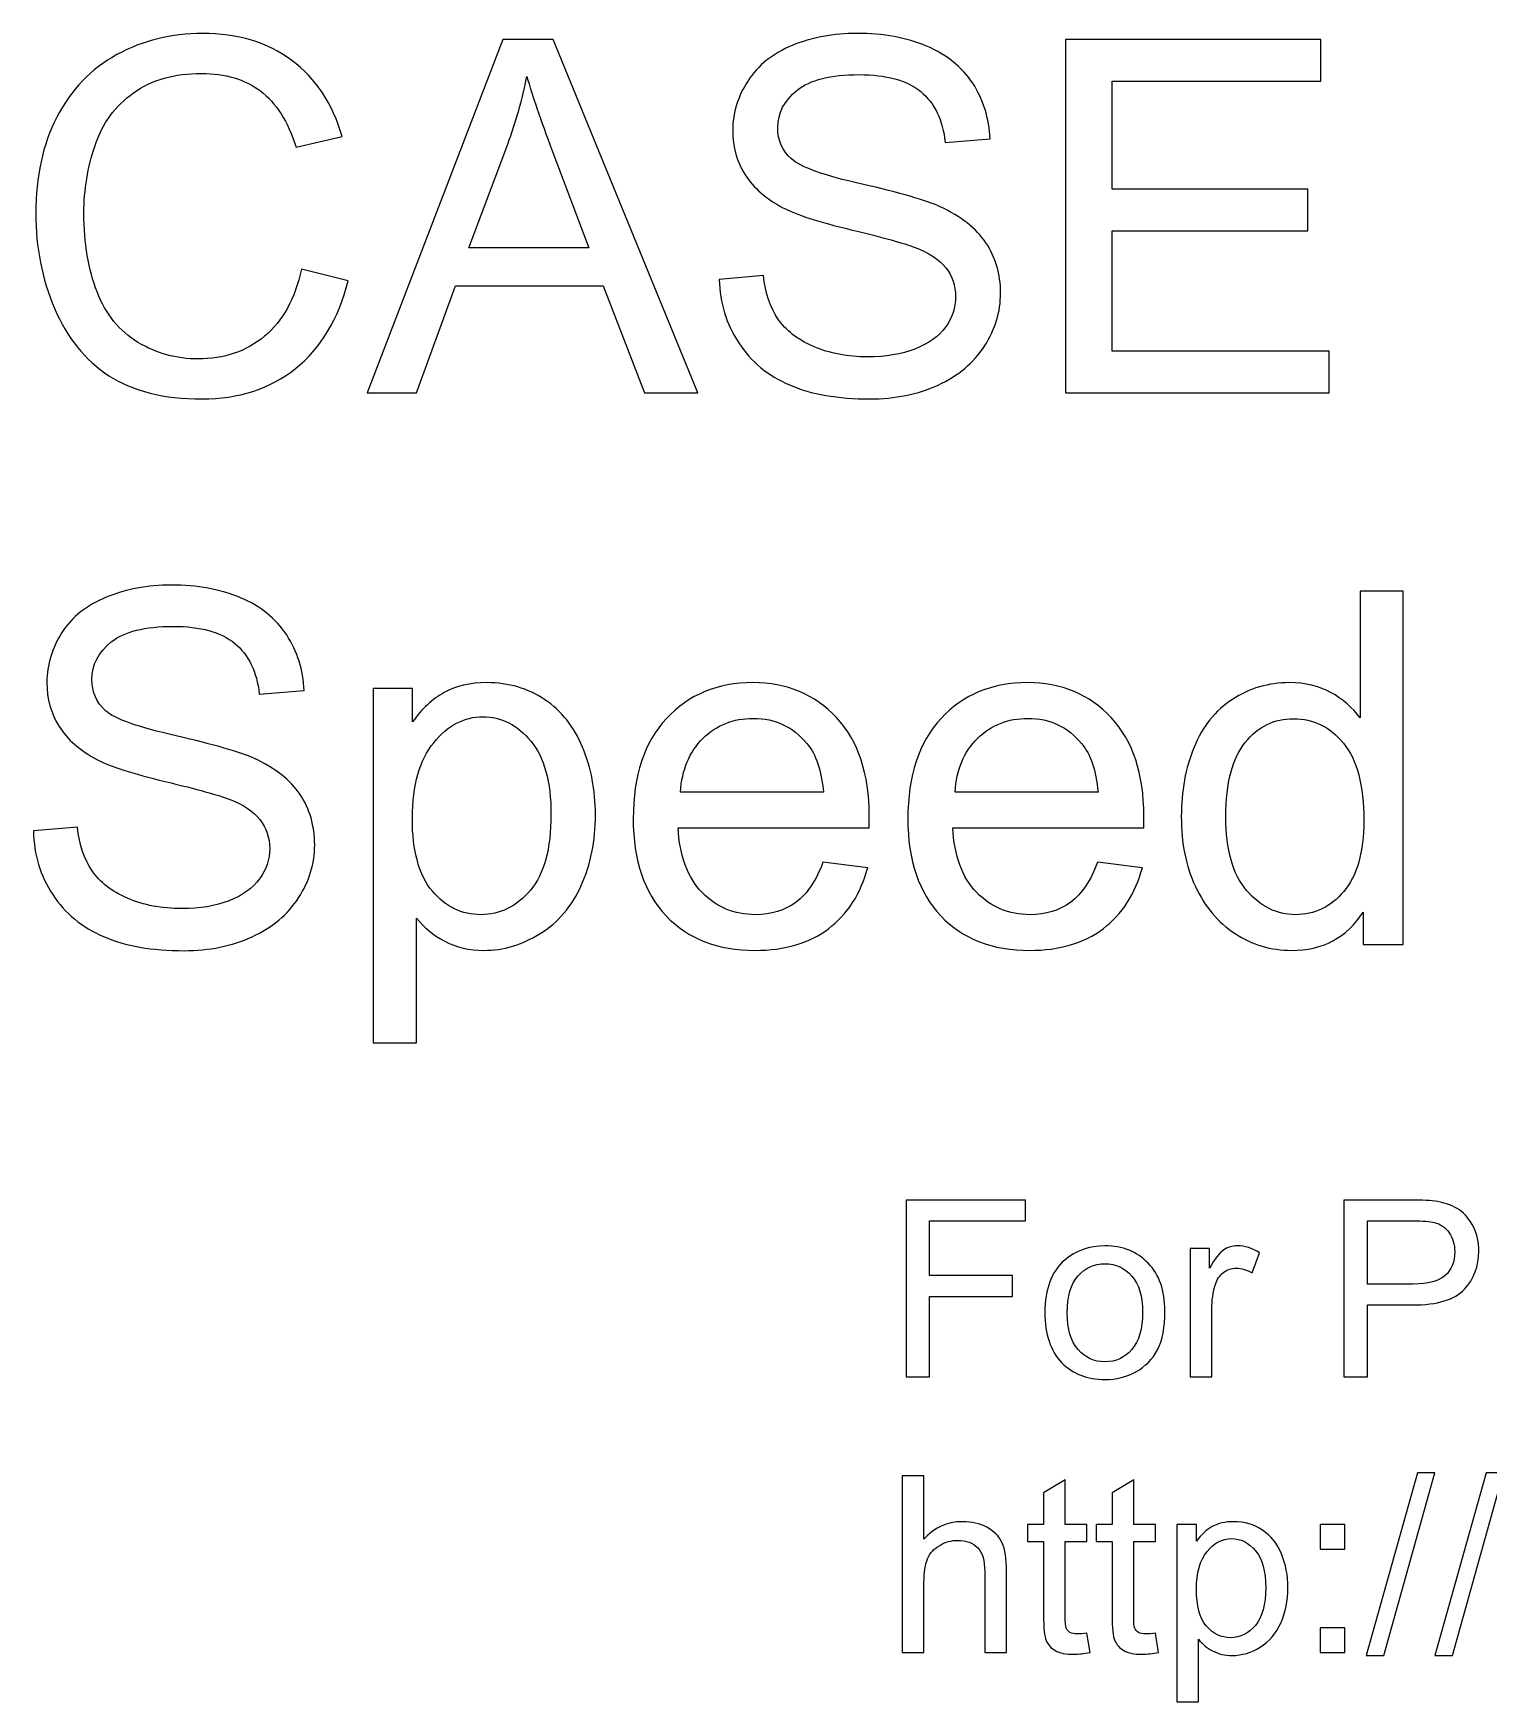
# Model space of a CAD drawing. Header units: inches. Extents: x -3.1 to 14.9, y -9.8 to 5.5.
# Drawn here: x 7.445 to 8.427, y 4.403 to 5.529 of the extents above; entities that cross this region are included whole.
import ezdxf

# ---------------------------------------------------------------- set-up
doc = ezdxf.new("R2010")
doc.units = ezdxf.units.IN
doc.header["$MEASUREMENT"] = 0
doc.layers.add('Layer 1', color=7, linetype='Continuous')

msp = doc.modelspace()

# ---------------------------------------------------------------- linework, layer by layer
at = {"layer": 'Layer 1', "color": 250}
for points, knots in [([(7.6258, 5.3699), (7.6258, 5.3699), (7.6574, 5.3619), (7.6574, 5.3619), (7.6574, 5.3619), (7.6508, 5.3361), (7.6389, 5.3163), (7.6217, 5.3026), (7.6217, 5.3026), (7.6045, 5.289), (7.5835, 5.2822), (7.5586, 5.2822), (7.5586, 5.2822), (7.5329, 5.2822), (7.512, 5.2874), (7.4959, 5.2979), (7.4959, 5.2979), (7.4798, 5.3084), (7.4675, 5.3236), (7.4591, 5.3434), (7.4591, 5.3434), (7.4507, 5.3633), (7.4465, 5.3846), (7.4465, 5.4074), (7.4465, 5.4074), (7.4465, 5.4322), (7.4512, 5.4539), (7.4607, 5.4724), (7.4607, 5.4724), (7.4702, 5.4909), (7.4837, 5.5049), (7.5013, 5.5146), (7.5013, 5.5146), (7.5188, 5.5242), (7.538, 5.5289), (7.5591, 5.5289), (7.5591, 5.5289), (7.583, 5.5289), (7.603, 5.5229), (7.6193, 5.5107), (7.6193, 5.5107), (7.6356, 5.4986), (7.6469, 5.4815), (7.6533, 5.4594), (7.6533, 5.4594), (7.6533, 5.4594), (7.6223, 5.4521), (7.6223, 5.4521), (7.6223, 5.4521), (7.6167, 5.4695), (7.6087, 5.4821), (7.5981, 5.4901), (7.5981, 5.4901), (7.5876, 5.498), (7.5744, 5.5019), (7.5584, 5.5019), (7.5584, 5.5019), (7.5401, 5.5019), (7.5248, 5.4976), (7.5125, 5.4888), (7.5125, 5.4888), (7.5001, 5.4799), (7.4915, 5.4682), (7.4865, 5.4533), (7.4865, 5.4533), (7.4815, 5.4386), (7.479, 5.4233), (7.479, 5.4076), (7.479, 5.4076), (7.479, 5.3872), (7.482, 5.3696), (7.4879, 5.3544), (7.4879, 5.3544), (7.4938, 5.3393), (7.503, 5.3279), (7.5155, 5.3204), (7.5155, 5.3204), (7.528, 5.3129), (7.5415, 5.3092), (7.556, 5.3092), (7.556, 5.3092), (7.5737, 5.3092), (7.5886, 5.3143), (7.6009, 5.3245), (7.6009, 5.3245), (7.6132, 5.3347), (7.6215, 5.3499), (7.6258, 5.3699)], [0, 0, 0, 0, 0.043478, 0.043478, 0.043478, 0.043478, 0.086957, 0.086957, 0.086957, 0.086957, 0.130435, 0.130435, 0.130435, 0.130435, 0.173913, 0.173913, 0.173913, 0.173913, 0.217391, 0.217391, 0.217391, 0.217391, 0.26087, 0.26087, 0.26087, 0.26087, 0.304348, 0.304348, 0.304348, 0.304348, 0.347826, 0.347826, 0.347826, 0.347826, 0.391304, 0.391304, 0.391304, 0.391304, 0.434783, 0.434783, 0.434783, 0.434783, 0.478261, 0.478261, 0.478261, 0.478261, 0.521739, 0.521739, 0.521739, 0.521739, 0.565217, 0.565217, 0.565217, 0.565217, 0.608696, 0.608696, 0.608696, 0.608696, 0.652174, 0.652174, 0.652174, 0.652174, 0.695652, 0.695652, 0.695652, 0.695652, 0.73913, 0.73913, 0.73913, 0.73913, 0.782609, 0.782609, 0.782609, 0.782609, 0.826087, 0.826087, 0.826087, 0.826087, 0.869565, 0.869565, 0.869565, 0.869565, 0.913043, 0.913043, 0.913043, 0.913043, 1, 1, 1, 1]), ([(7.9079, 5.3629), (7.9079, 5.3629), (7.9377, 5.3656), (7.9377, 5.3656), (7.9377, 5.3656), (7.9391, 5.3536), (7.9424, 5.3438), (7.9475, 5.3362), (7.9475, 5.3362), (7.9527, 5.3285), (7.9607, 5.3223), (7.9715, 5.3176), (7.9715, 5.3176), (7.9824, 5.3129), (7.9946, 5.3106), (8.0081, 5.3106), (8.0081, 5.3106), (8.0202, 5.3106), (8.0308, 5.3123), (8.04, 5.3159), (8.04, 5.3159), (8.0493, 5.3195), (8.0561, 5.3244), (8.0606, 5.3306), (8.0606, 5.3306), (8.0651, 5.3369), (8.0674, 5.3437), (8.0674, 5.3511), (8.0674, 5.3511), (8.0674, 5.3586), (8.0653, 5.3651), (8.0609, 5.3707), (8.0609, 5.3707), (8.0565, 5.3763), (8.0494, 5.3809), (8.0394, 5.3847), (8.0394, 5.3847), (8.033, 5.3872), (8.0189, 5.3911), (7.9969, 5.3964), (7.9969, 5.3964), (7.975, 5.4017), (7.9596, 5.4066), (7.9509, 5.4113), (7.9509, 5.4113), (7.9395, 5.4172), (7.931, 5.4247), (7.9254, 5.4335), (7.9254, 5.4335), (7.9198, 5.4423), (7.917, 5.4522), (7.917, 5.4632), (7.917, 5.4632), (7.917, 5.4752), (7.9204, 5.4865), (7.9273, 5.4969), (7.9273, 5.4969), (7.9341, 5.5074), (7.9441, 5.5154), (7.9572, 5.5208), (7.9572, 5.5208), (7.9704, 5.5262), (7.9849, 5.5289), (8.001, 5.5289), (8.001, 5.5289), (8.0187, 5.5289), (8.0343, 5.5261), (8.0478, 5.5204), (8.0478, 5.5204), (8.0613, 5.5147), (8.0717, 5.5063), (8.079, 5.4953), (8.079, 5.4953), (8.0862, 5.4842), (8.0901, 5.4717), (8.0907, 5.4577), (8.0907, 5.4577), (8.0907, 5.4577), (8.0604, 5.4554), (8.0604, 5.4554), (8.0604, 5.4554), (8.0588, 5.4704), (8.0533, 5.4819), (8.0439, 5.4896), (8.0439, 5.4896), (8.0345, 5.4973), (8.0206, 5.5011), (8.0023, 5.5011), (8.0023, 5.5011), (7.9832, 5.5011), (7.9693, 5.4976), (7.9605, 5.4906), (7.9605, 5.4906), (7.9518, 5.4836), (7.9474, 5.4752), (7.9474, 5.4653), (7.9474, 5.4653), (7.9474, 5.4567), (7.9505, 5.4497), (7.9567, 5.4442), (7.9567, 5.4442), (7.9628, 5.4386), (7.9786, 5.4329), (8.0043, 5.4272), (8.0043, 5.4272), (8.03, 5.4213), (8.0476, 5.4163), (8.0571, 5.4119), (8.0571, 5.4119), (8.071, 5.4055), (8.0813, 5.3974), (8.0879, 5.3876), (8.0879, 5.3876), (8.0945, 5.3778), (8.0978, 5.3664), (8.0978, 5.3537), (8.0978, 5.3537), (8.0978, 5.3409), (8.0942, 5.329), (8.0869, 5.3178), (8.0869, 5.3178), (8.0796, 5.3066), (8.0692, 5.2978), (8.0556, 5.2916), (8.0556, 5.2916), (8.042, 5.2853), (8.0266, 5.2822), (8.0096, 5.2822), (8.0096, 5.2822), (7.988, 5.2822), (7.9699, 5.2853), (7.9554, 5.2917), (7.9554, 5.2917), (7.9408, 5.2979), (7.9293, 5.3074), (7.921, 5.3201), (7.921, 5.3201), (7.9127, 5.3327), (7.9083, 5.347), (7.9079, 5.3629)], [0, 0, 0, 0, 0.027778, 0.027778, 0.027778, 0.027778, 0.055556, 0.055556, 0.055556, 0.055556, 0.083333, 0.083333, 0.083333, 0.083333, 0.111111, 0.111111, 0.111111, 0.111111, 0.138889, 0.138889, 0.138889, 0.138889, 0.166667, 0.166667, 0.166667, 0.166667, 0.194444, 0.194444, 0.194444, 0.194444, 0.222222, 0.222222, 0.222222, 0.222222, 0.25, 0.25, 0.25, 0.25, 0.277778, 0.277778, 0.277778, 0.277778, 0.305556, 0.305556, 0.305556, 0.305556, 0.333333, 0.333333, 0.333333, 0.333333, 0.361111, 0.361111, 0.361111, 0.361111, 0.388889, 0.388889, 0.388889, 0.388889, 0.416667, 0.416667, 0.416667, 0.416667, 0.444444, 0.444444, 0.444444, 0.444444, 0.472222, 0.472222, 0.472222, 0.472222, 0.5, 0.5, 0.5, 0.5, 0.527778, 0.527778, 0.527778, 0.527778, 0.555556, 0.555556, 0.555556, 0.555556, 0.583333, 0.583333, 0.583333, 0.583333, 0.611111, 0.611111, 0.611111, 0.611111, 0.638889, 0.638889, 0.638889, 0.638889, 0.666667, 0.666667, 0.666667, 0.666667, 0.694444, 0.694444, 0.694444, 0.694444, 0.722222, 0.722222, 0.722222, 0.722222, 0.75, 0.75, 0.75, 0.75, 0.777778, 0.777778, 0.777778, 0.777778, 0.805556, 0.805556, 0.805556, 0.805556, 0.833333, 0.833333, 0.833333, 0.833333, 0.861111, 0.861111, 0.861111, 0.861111, 0.888889, 0.888889, 0.888889, 0.888889, 0.916667, 0.916667, 0.916667, 0.916667, 0.944444, 0.944444, 0.944444, 0.944444, 1, 1, 1, 1]), ([(7.6701, 5.2863), (7.6701, 5.2863), (7.7618, 5.5249), (7.7618, 5.5249), (7.7618, 5.5249), (7.7618, 5.5249), (7.7958, 5.5249), (7.7958, 5.5249), (7.7958, 5.5249), (7.7958, 5.5249), (7.8934, 5.2863), (7.8934, 5.2863), (7.8934, 5.2863), (7.8934, 5.2863), (7.8574, 5.2863), (7.8574, 5.2863), (7.8574, 5.2863), (7.8574, 5.2863), (7.8296, 5.3586), (7.8296, 5.3586), (7.8296, 5.3586), (7.8296, 5.3586), (7.7298, 5.3586), (7.7298, 5.3586), (7.7298, 5.3586), (7.7298, 5.3586), (7.7036, 5.2863), (7.7036, 5.2863), (7.7036, 5.2863), (7.7036, 5.2863), (7.6701, 5.2863), (7.6701, 5.2863)], [0, 0, 0, 0, 0.111111, 0.111111, 0.111111, 0.111111, 0.222222, 0.222222, 0.222222, 0.222222, 0.333333, 0.333333, 0.333333, 0.333333, 0.444444, 0.444444, 0.444444, 0.444444, 0.555556, 0.555556, 0.555556, 0.555556, 0.666667, 0.666667, 0.666667, 0.666667, 0.777778, 0.777778, 0.777778, 0.777778, 1, 1, 1, 1]), ([(8.1416, 5.2863), (8.1416, 5.2863), (8.1416, 5.5249), (8.1416, 5.5249), (8.1416, 5.5249), (8.1416, 5.5249), (8.3141, 5.5249), (8.3141, 5.5249), (8.3141, 5.5249), (8.3141, 5.5249), (8.3141, 5.4967), (8.3141, 5.4967), (8.3141, 5.4967), (8.3141, 5.4967), (8.1732, 5.4967), (8.1732, 5.4967), (8.1732, 5.4967), (8.1732, 5.4967), (8.1732, 5.4237), (8.1732, 5.4237), (8.1732, 5.4237), (8.1732, 5.4237), (8.3052, 5.4237), (8.3052, 5.4237), (8.3052, 5.4237), (8.3052, 5.4237), (8.3052, 5.3957), (8.3052, 5.3957), (8.3052, 5.3957), (8.3052, 5.3957), (8.1732, 5.3957), (8.1732, 5.3957), (8.1732, 5.3957), (8.1732, 5.3957), (8.1732, 5.3144), (8.1732, 5.3144), (8.1732, 5.3144), (8.1732, 5.3144), (8.3197, 5.3144), (8.3197, 5.3144), (8.3197, 5.3144), (8.3197, 5.3144), (8.3197, 5.2863), (8.3197, 5.2863), (8.3197, 5.2863), (8.3197, 5.2863), (8.1416, 5.2863), (8.1416, 5.2863)], [0, 0, 0, 0, 0.076923, 0.076923, 0.076923, 0.076923, 0.153846, 0.153846, 0.153846, 0.153846, 0.230769, 0.230769, 0.230769, 0.230769, 0.307692, 0.307692, 0.307692, 0.307692, 0.384615, 0.384615, 0.384615, 0.384615, 0.461538, 0.461538, 0.461538, 0.461538, 0.538462, 0.538462, 0.538462, 0.538462, 0.615385, 0.615385, 0.615385, 0.615385, 0.692308, 0.692308, 0.692308, 0.692308, 0.769231, 0.769231, 0.769231, 0.769231, 0.846154, 0.846154, 0.846154, 0.846154, 1, 1, 1, 1]), ([(7.7389, 5.3843), (7.7389, 5.3843), (7.8199, 5.3843), (7.8199, 5.3843), (7.8199, 5.3843), (7.8199, 5.3843), (7.7949, 5.4503), (7.7949, 5.4503), (7.7949, 5.4503), (7.7874, 5.4704), (7.7817, 5.4869), (7.778, 5.4998), (7.778, 5.4998), (7.775, 5.4845), (7.7707, 5.4693), (7.7651, 5.4542), (7.7651, 5.4542), (7.7651, 5.4542), (7.7389, 5.3843), (7.7389, 5.3843)], [0, 0, 0, 0, 0.166667, 0.166667, 0.166667, 0.166667, 0.333333, 0.333333, 0.333333, 0.333333, 0.5, 0.5, 0.5, 0.5, 0.666667, 0.666667, 0.666667, 0.666667, 1, 1, 1, 1]), ([(7.4449, 4.9906), (7.4449, 4.9906), (7.4746, 4.9932), (7.4746, 4.9932), (7.4746, 4.9932), (7.476, 4.9812), (7.4793, 4.9714), (7.4845, 4.9638), (7.4845, 4.9638), (7.4896, 4.9561), (7.4976, 4.9499), (7.5085, 4.9452), (7.5085, 4.9452), (7.5193, 4.9405), (7.5315, 4.9382), (7.5451, 4.9382), (7.5451, 4.9382), (7.5571, 4.9382), (7.5678, 4.9399), (7.577, 4.9435), (7.577, 4.9435), (7.5862, 4.9471), (7.5931, 4.952), (7.5976, 4.9582), (7.5976, 4.9582), (7.6021, 4.9645), (7.6044, 4.9713), (7.6044, 4.9787), (7.6044, 4.9787), (7.6044, 4.9862), (7.6022, 4.9927), (7.5978, 4.9983), (7.5978, 4.9983), (7.5935, 5.0039), (7.5863, 5.0086), (7.5764, 5.0123), (7.5764, 5.0123), (7.5699, 5.0148), (7.5558, 5.0187), (7.5339, 5.024), (7.5339, 5.024), (7.512, 5.0293), (7.4966, 5.0342), (7.4878, 5.0389), (7.4878, 5.0389), (7.4764, 5.0448), (7.4679, 5.0523), (7.4623, 5.0611), (7.4623, 5.0611), (7.4568, 5.0699), (7.454, 5.0798), (7.454, 5.0908), (7.454, 5.0908), (7.454, 5.1028), (7.4574, 5.1141), (7.4642, 5.1246), (7.4642, 5.1246), (7.471, 5.1351), (7.481, 5.143), (7.4941, 5.1484), (7.4941, 5.1484), (7.5073, 5.1538), (7.5219, 5.1566), (7.5379, 5.1566), (7.5379, 5.1566), (7.5556, 5.1566), (7.5712, 5.1537), (7.5848, 5.148), (7.5848, 5.148), (7.5983, 5.1423), (7.6086, 5.1339), (7.6159, 5.1229), (7.6159, 5.1229), (7.6231, 5.1118), (7.6271, 5.0993), (7.6276, 5.0853), (7.6276, 5.0853), (7.6276, 5.0853), (7.5974, 5.083), (7.5974, 5.083), (7.5974, 5.083), (7.5957, 5.0981), (7.5902, 5.1095), (7.5808, 5.1172), (7.5808, 5.1172), (7.5714, 5.1249), (7.5576, 5.1287), (7.5393, 5.1287), (7.5393, 5.1287), (7.5201, 5.1287), (7.5063, 5.1252), (7.4975, 5.1182), (7.4975, 5.1182), (7.4888, 5.1112), (7.4844, 5.1028), (7.4844, 5.0929), (7.4844, 5.0929), (7.4844, 5.0843), (7.4875, 5.0773), (7.4936, 5.0718), (7.4936, 5.0718), (7.4998, 5.0662), (7.5156, 5.0606), (7.5413, 5.0548), (7.5413, 5.0548), (7.5669, 5.0489), (7.5845, 5.0439), (7.5941, 5.0396), (7.5941, 5.0396), (7.608, 5.0331), (7.6183, 5.025), (7.6249, 5.0152), (7.6249, 5.0152), (7.6315, 5.0054), (7.6348, 4.9941), (7.6348, 4.9813), (7.6348, 4.9813), (7.6348, 4.9686), (7.6311, 4.9566), (7.6239, 4.9454), (7.6239, 4.9454), (7.6166, 4.9342), (7.6061, 4.9254), (7.5925, 4.9192), (7.5925, 4.9192), (7.5789, 4.9129), (7.5636, 4.9098), (7.5466, 4.9098), (7.5466, 4.9098), (7.525, 4.9098), (7.5069, 4.9129), (7.4923, 4.9193), (7.4923, 4.9193), (7.4777, 4.9256), (7.4663, 4.935), (7.4579, 4.9477), (7.4579, 4.9477), (7.4496, 4.9603), (7.4453, 4.9746), (7.4449, 4.9906)], [0, 0, 0, 0, 0.027778, 0.027778, 0.027778, 0.027778, 0.055556, 0.055556, 0.055556, 0.055556, 0.083333, 0.083333, 0.083333, 0.083333, 0.111111, 0.111111, 0.111111, 0.111111, 0.138889, 0.138889, 0.138889, 0.138889, 0.166667, 0.166667, 0.166667, 0.166667, 0.194444, 0.194444, 0.194444, 0.194444, 0.222222, 0.222222, 0.222222, 0.222222, 0.25, 0.25, 0.25, 0.25, 0.277778, 0.277778, 0.277778, 0.277778, 0.305556, 0.305556, 0.305556, 0.305556, 0.333333, 0.333333, 0.333333, 0.333333, 0.361111, 0.361111, 0.361111, 0.361111, 0.388889, 0.388889, 0.388889, 0.388889, 0.416667, 0.416667, 0.416667, 0.416667, 0.444444, 0.444444, 0.444444, 0.444444, 0.472222, 0.472222, 0.472222, 0.472222, 0.5, 0.5, 0.5, 0.5, 0.527778, 0.527778, 0.527778, 0.527778, 0.555556, 0.555556, 0.555556, 0.555556, 0.583333, 0.583333, 0.583333, 0.583333, 0.611111, 0.611111, 0.611111, 0.611111, 0.638889, 0.638889, 0.638889, 0.638889, 0.666667, 0.666667, 0.666667, 0.666667, 0.694444, 0.694444, 0.694444, 0.694444, 0.722222, 0.722222, 0.722222, 0.722222, 0.75, 0.75, 0.75, 0.75, 0.777778, 0.777778, 0.777778, 0.777778, 0.805556, 0.805556, 0.805556, 0.805556, 0.833333, 0.833333, 0.833333, 0.833333, 0.861111, 0.861111, 0.861111, 0.861111, 0.888889, 0.888889, 0.888889, 0.888889, 0.916667, 0.916667, 0.916667, 0.916667, 0.944444, 0.944444, 0.944444, 0.944444, 1, 1, 1, 1]), ([(8.3425, 4.9139), (8.3425, 4.9139), (8.3425, 4.9357), (8.3425, 4.9357), (8.3425, 4.9357), (8.3315, 4.9186), (8.3154, 4.91), (8.2941, 4.91), (8.2941, 4.91), (8.2804, 4.91), (8.2677, 4.9138), (8.2561, 4.9214), (8.2561, 4.9214), (8.2446, 4.9289), (8.2356, 4.9396), (8.2293, 4.9532), (8.2293, 4.9532), (8.2229, 4.9668), (8.2198, 4.9824), (8.2198, 5.0002), (8.2198, 5.0002), (8.2198, 5.0174), (8.2226, 5.0331), (8.2284, 5.0471), (8.2284, 5.0471), (8.2341, 5.0612), (8.2428, 5.0719), (8.2543, 5.0794), (8.2543, 5.0794), (8.2658, 5.0869), (8.2786, 5.0907), (8.2929, 5.0907), (8.2929, 5.0907), (8.3033, 5.0907), (8.3125, 5.0884), (8.3206, 5.0841), (8.3206, 5.0841), (8.3288, 5.0797), (8.3354, 5.0739), (8.3405, 5.0669), (8.3405, 5.0669), (8.3405, 5.0669), (8.3405, 5.1525), (8.3405, 5.1525), (8.3405, 5.1525), (8.3405, 5.1525), (8.3696, 5.1525), (8.3696, 5.1525), (8.3696, 5.1525), (8.3696, 5.1525), (8.3696, 4.9139), (8.3696, 4.9139), (8.3696, 4.9139), (8.3696, 4.9139), (8.3425, 4.9139), (8.3425, 4.9139)], [0, 0, 0, 0, 0.066667, 0.066667, 0.066667, 0.066667, 0.133333, 0.133333, 0.133333, 0.133333, 0.2, 0.2, 0.2, 0.2, 0.266667, 0.266667, 0.266667, 0.266667, 0.333333, 0.333333, 0.333333, 0.333333, 0.4, 0.4, 0.4, 0.4, 0.466667, 0.466667, 0.466667, 0.466667, 0.533333, 0.533333, 0.533333, 0.533333, 0.6, 0.6, 0.6, 0.6, 0.666667, 0.666667, 0.666667, 0.666667, 0.733333, 0.733333, 0.733333, 0.733333, 0.8, 0.8, 0.8, 0.8, 0.866667, 0.866667, 0.866667, 0.866667, 1, 1, 1, 1]), ([(7.6742, 4.8477), (7.6742, 4.8477), (7.6742, 5.0867), (7.6742, 5.0867), (7.6742, 5.0867), (7.6742, 5.0867), (7.7009, 5.0867), (7.7009, 5.0867), (7.7009, 5.0867), (7.7009, 5.0867), (7.7009, 5.0643), (7.7009, 5.0643), (7.7009, 5.0643), (7.7071, 5.0731), (7.7143, 5.0797), (7.7222, 5.0841), (7.7222, 5.0841), (7.7301, 5.0884), (7.7397, 5.0907), (7.751, 5.0907), (7.751, 5.0907), (7.7658, 5.0907), (7.7788, 5.0868), (7.79, 5.0793), (7.79, 5.0793), (7.8014, 5.0717), (7.8099, 5.0609), (7.8156, 5.0471), (7.8156, 5.0471), (7.8214, 5.0333), (7.8243, 5.0181), (7.8243, 5.0016), (7.8243, 5.0016), (7.8243, 4.9839), (7.8211, 4.968), (7.8147, 4.9538), (7.8147, 4.9538), (7.8084, 4.9397), (7.7991, 4.9288), (7.787, 4.9213), (7.787, 4.9213), (7.7749, 4.9138), (7.7622, 4.91), (7.7489, 4.91), (7.7489, 4.91), (7.7391, 4.91), (7.7304, 4.9121), (7.7226, 4.9162), (7.7226, 4.9162), (7.7148, 4.9203), (7.7085, 4.9255), (7.7035, 4.9318), (7.7035, 4.9318), (7.7035, 4.9318), (7.7035, 4.8477), (7.7035, 4.8477), (7.7035, 4.8477), (7.7035, 4.8477), (7.6742, 4.8477), (7.6742, 4.8477)], [0, 0, 0, 0, 0.0625, 0.0625, 0.0625, 0.0625, 0.125, 0.125, 0.125, 0.125, 0.1875, 0.1875, 0.1875, 0.1875, 0.25, 0.25, 0.25, 0.25, 0.3125, 0.3125, 0.3125, 0.3125, 0.375, 0.375, 0.375, 0.375, 0.4375, 0.4375, 0.4375, 0.4375, 0.5, 0.5, 0.5, 0.5, 0.5625, 0.5625, 0.5625, 0.5625, 0.625, 0.625, 0.625, 0.625, 0.6875, 0.6875, 0.6875, 0.6875, 0.75, 0.75, 0.75, 0.75, 0.8125, 0.8125, 0.8125, 0.8125, 0.875, 0.875, 0.875, 0.875, 1, 1, 1, 1]), ([(7.9779, 4.9696), (7.9779, 4.9696), (8.0081, 4.9658), (8.0081, 4.9658), (8.0081, 4.9658), (8.0034, 4.9481), (7.9945, 4.9344), (7.9816, 4.9246), (7.9816, 4.9246), (7.9687, 4.9149), (7.9522, 4.91), (7.9321, 4.91), (7.9321, 4.91), (7.9069, 4.91), (7.8868, 4.9178), (7.872, 4.9333), (7.872, 4.9333), (7.8572, 4.9489), (7.8498, 4.9707), (7.8498, 4.9988), (7.8498, 4.9988), (7.8498, 5.0279), (7.8573, 5.0505), (7.8723, 5.0666), (7.8723, 5.0666), (7.8873, 5.0826), (7.9066, 5.0907), (7.9305, 5.0907), (7.9305, 5.0907), (7.9536, 5.0907), (7.9725, 5.0828), (7.9871, 5.0671), (7.9871, 5.0671), (8.0018, 5.0513), (8.0091, 5.0292), (8.0091, 5.0007), (8.0091, 5.0007), (8.0091, 4.9989), (8.0091, 4.9963), (8.009, 4.9928), (8.009, 4.9928), (8.009, 4.9928), (7.8801, 4.9928), (7.8801, 4.9928), (7.8801, 4.9928), (7.8811, 4.9738), (7.8865, 4.9593), (7.8962, 4.9492), (7.8962, 4.9492), (7.9059, 4.9391), (7.9179, 4.9341), (7.9323, 4.9341), (7.9323, 4.9341), (7.943, 4.9341), (7.9522, 4.9369), (7.9598, 4.9426), (7.9598, 4.9426), (7.9674, 4.9482), (7.9734, 4.9572), (7.9779, 4.9696)], [0, 0, 0, 0, 0.0625, 0.0625, 0.0625, 0.0625, 0.125, 0.125, 0.125, 0.125, 0.1875, 0.1875, 0.1875, 0.1875, 0.25, 0.25, 0.25, 0.25, 0.3125, 0.3125, 0.3125, 0.3125, 0.375, 0.375, 0.375, 0.375, 0.4375, 0.4375, 0.4375, 0.4375, 0.5, 0.5, 0.5, 0.5, 0.5625, 0.5625, 0.5625, 0.5625, 0.625, 0.625, 0.625, 0.625, 0.6875, 0.6875, 0.6875, 0.6875, 0.75, 0.75, 0.75, 0.75, 0.8125, 0.8125, 0.8125, 0.8125, 0.875, 0.875, 0.875, 0.875, 1, 1, 1, 1]), ([(8.1633, 4.9696), (8.1633, 4.9696), (8.1935, 4.9658), (8.1935, 4.9658), (8.1935, 4.9658), (8.1888, 4.9481), (8.1799, 4.9344), (8.167, 4.9246), (8.167, 4.9246), (8.1541, 4.9149), (8.1376, 4.91), (8.1175, 4.91), (8.1175, 4.91), (8.0923, 4.91), (8.0722, 4.9178), (8.0574, 4.9333), (8.0574, 4.9333), (8.0426, 4.9489), (8.0352, 4.9707), (8.0352, 4.9988), (8.0352, 4.9988), (8.0352, 5.0279), (8.0427, 5.0505), (8.0576, 5.0666), (8.0576, 5.0666), (8.0726, 5.0826), (8.092, 5.0907), (8.1159, 5.0907), (8.1159, 5.0907), (8.139, 5.0907), (8.1579, 5.0828), (8.1725, 5.0671), (8.1725, 5.0671), (8.1872, 5.0513), (8.1945, 5.0292), (8.1945, 5.0007), (8.1945, 5.0007), (8.1945, 4.9989), (8.1945, 4.9963), (8.1944, 4.9928), (8.1944, 4.9928), (8.1944, 4.9928), (8.0655, 4.9928), (8.0655, 4.9928), (8.0655, 4.9928), (8.0665, 4.9738), (8.0719, 4.9593), (8.0816, 4.9492), (8.0816, 4.9492), (8.0913, 4.9391), (8.1033, 4.9341), (8.1177, 4.9341), (8.1177, 4.9341), (8.1284, 4.9341), (8.1376, 4.9369), (8.1452, 4.9426), (8.1452, 4.9426), (8.1528, 4.9482), (8.1588, 4.9572), (8.1633, 4.9696)], [0, 0, 0, 0, 0.0625, 0.0625, 0.0625, 0.0625, 0.125, 0.125, 0.125, 0.125, 0.1875, 0.1875, 0.1875, 0.1875, 0.25, 0.25, 0.25, 0.25, 0.3125, 0.3125, 0.3125, 0.3125, 0.375, 0.375, 0.375, 0.375, 0.4375, 0.4375, 0.4375, 0.4375, 0.5, 0.5, 0.5, 0.5, 0.5625, 0.5625, 0.5625, 0.5625, 0.625, 0.625, 0.625, 0.625, 0.6875, 0.6875, 0.6875, 0.6875, 0.75, 0.75, 0.75, 0.75, 0.8125, 0.8125, 0.8125, 0.8125, 0.875, 0.875, 0.875, 0.875, 1, 1, 1, 1]), ([(7.7007, 4.9993), (7.7007, 4.9771), (7.7052, 4.9607), (7.7142, 4.95), (7.7142, 4.95), (7.7232, 4.9394), (7.7341, 4.9341), (7.7469, 4.9341), (7.7469, 4.9341), (7.7599, 4.9341), (7.7711, 4.9396), (7.7804, 4.9506), (7.7804, 4.9506), (7.7896, 4.9616), (7.7943, 4.9787), (7.7943, 5.0018), (7.7943, 5.0018), (7.7943, 5.0238), (7.7898, 5.0403), (7.7807, 5.0513), (7.7807, 5.0513), (7.7716, 5.0622), (7.7608, 5.0677), (7.7483, 5.0677), (7.7483, 5.0677), (7.7358, 5.0677), (7.7247, 5.0619), (7.7151, 5.0502), (7.7151, 5.0502), (7.7055, 5.0386), (7.7007, 5.0216), (7.7007, 4.9993)], [0, 0, 0, 0, 0.111111, 0.111111, 0.111111, 0.111111, 0.222222, 0.222222, 0.222222, 0.222222, 0.333333, 0.333333, 0.333333, 0.333333, 0.444444, 0.444444, 0.444444, 0.444444, 0.555556, 0.555556, 0.555556, 0.555556, 0.666667, 0.666667, 0.666667, 0.666667, 0.777778, 0.777778, 0.777778, 0.777778, 1, 1, 1, 1]), ([(7.8817, 5.0169), (7.8817, 5.0169), (7.9782, 5.0169), (7.9782, 5.0169), (7.9782, 5.0169), (7.9769, 5.0314), (7.9732, 5.0424), (7.9671, 5.0496), (7.9671, 5.0496), (7.9578, 5.0609), (7.9457, 5.0666), (7.9309, 5.0666), (7.9309, 5.0666), (7.9174, 5.0666), (7.9061, 5.0621), (7.8969, 5.0531), (7.8969, 5.0531), (7.8878, 5.0441), (7.8827, 5.032), (7.8817, 5.0169)], [0, 0, 0, 0, 0.166667, 0.166667, 0.166667, 0.166667, 0.333333, 0.333333, 0.333333, 0.333333, 0.5, 0.5, 0.5, 0.5, 0.666667, 0.666667, 0.666667, 0.666667, 1, 1, 1, 1]), ([(8.0671, 5.0169), (8.0671, 5.0169), (8.1636, 5.0169), (8.1636, 5.0169), (8.1636, 5.0169), (8.1623, 5.0314), (8.1586, 5.0424), (8.1525, 5.0496), (8.1525, 5.0496), (8.1432, 5.0609), (8.1311, 5.0666), (8.1163, 5.0666), (8.1163, 5.0666), (8.1028, 5.0666), (8.0915, 5.0621), (8.0823, 5.0531), (8.0823, 5.0531), (8.0731, 5.0441), (8.0681, 5.032), (8.0671, 5.0169)], [0, 0, 0, 0, 0.166667, 0.166667, 0.166667, 0.166667, 0.333333, 0.333333, 0.333333, 0.333333, 0.5, 0.5, 0.5, 0.5, 0.666667, 0.666667, 0.666667, 0.666667, 1, 1, 1, 1]), ([(8.2499, 5.0002), (8.2499, 4.978), (8.2545, 4.9614), (8.2639, 4.9505), (8.2639, 4.9505), (8.2732, 4.9396), (8.2842, 4.9341), (8.2969, 4.9341), (8.2969, 4.9341), (8.3097, 4.9341), (8.3206, 4.9393), (8.3295, 4.9498), (8.3295, 4.9498), (8.3385, 4.9602), (8.343, 4.9762), (8.343, 4.9977), (8.343, 4.9977), (8.343, 5.0214), (8.3384, 5.0387), (8.3293, 5.0498), (8.3293, 5.0498), (8.3202, 5.0609), (8.309, 5.0664), (8.2956, 5.0664), (8.2956, 5.0664), (8.2826, 5.0664), (8.2717, 5.0611), (8.263, 5.0504), (8.263, 5.0504), (8.2543, 5.0398), (8.2499, 5.0231), (8.2499, 5.0002)], [0, 0, 0, 0, 0.111111, 0.111111, 0.111111, 0.111111, 0.222222, 0.222222, 0.222222, 0.222222, 0.333333, 0.333333, 0.333333, 0.333333, 0.444444, 0.444444, 0.444444, 0.444444, 0.555556, 0.555556, 0.555556, 0.555556, 0.666667, 0.666667, 0.666667, 0.666667, 0.777778, 0.777778, 0.777778, 0.777778, 1, 1, 1, 1]), ([(8.0341, 4.6222), (8.0341, 4.6222), (8.0341, 4.7415), (8.0341, 4.7415), (8.0341, 4.7415), (8.0341, 4.7415), (8.1146, 4.7415), (8.1146, 4.7415), (8.1146, 4.7415), (8.1146, 4.7415), (8.1146, 4.7275), (8.1146, 4.7275), (8.1146, 4.7275), (8.1146, 4.7275), (8.0499, 4.7275), (8.0499, 4.7275), (8.0499, 4.7275), (8.0499, 4.7275), (8.0499, 4.6905), (8.0499, 4.6905), (8.0499, 4.6905), (8.0499, 4.6905), (8.1059, 4.6905), (8.1059, 4.6905), (8.1059, 4.6905), (8.1059, 4.6905), (8.1059, 4.6764), (8.1059, 4.6764), (8.1059, 4.6764), (8.1059, 4.6764), (8.0499, 4.6764), (8.0499, 4.6764), (8.0499, 4.6764), (8.0499, 4.6764), (8.0499, 4.6222), (8.0499, 4.6222), (8.0499, 4.6222), (8.0499, 4.6222), (8.0341, 4.6222), (8.0341, 4.6222)], [0, 0, 0, 0, 0.090909, 0.090909, 0.090909, 0.090909, 0.181818, 0.181818, 0.181818, 0.181818, 0.272727, 0.272727, 0.272727, 0.272727, 0.363636, 0.363636, 0.363636, 0.363636, 0.454545, 0.454545, 0.454545, 0.454545, 0.545455, 0.545455, 0.545455, 0.545455, 0.636364, 0.636364, 0.636364, 0.636364, 0.727273, 0.727273, 0.727273, 0.727273, 0.818182, 0.818182, 0.818182, 0.818182, 1, 1, 1, 1]), ([(8.3296, 4.6222), (8.3296, 4.6222), (8.3296, 4.7415), (8.3296, 4.7415), (8.3296, 4.7415), (8.3296, 4.7415), (8.3746, 4.7415), (8.3746, 4.7415), (8.3746, 4.7415), (8.3825, 4.7415), (8.3886, 4.7412), (8.3927, 4.7404), (8.3927, 4.7404), (8.3986, 4.7394), (8.4035, 4.7376), (8.4075, 4.7348), (8.4075, 4.7348), (8.4114, 4.7321), (8.4146, 4.7282), (8.417, 4.7233), (8.417, 4.7233), (8.4194, 4.7184), (8.4206, 4.713), (8.4206, 4.707), (8.4206, 4.707), (8.4206, 4.6969), (8.4174, 4.6883), (8.411, 4.6813), (8.411, 4.6813), (8.4045, 4.6743), (8.3928, 4.6707), (8.376, 4.6707), (8.376, 4.6707), (8.376, 4.6707), (8.3454, 4.6707), (8.3454, 4.6707), (8.3454, 4.6707), (8.3454, 4.6707), (8.3454, 4.6222), (8.3454, 4.6222), (8.3454, 4.6222), (8.3454, 4.6222), (8.3296, 4.6222), (8.3296, 4.6222)], [0, 0, 0, 0, 0.083333, 0.083333, 0.083333, 0.083333, 0.166667, 0.166667, 0.166667, 0.166667, 0.25, 0.25, 0.25, 0.25, 0.333333, 0.333333, 0.333333, 0.333333, 0.416667, 0.416667, 0.416667, 0.416667, 0.5, 0.5, 0.5, 0.5, 0.583333, 0.583333, 0.583333, 0.583333, 0.666667, 0.666667, 0.666667, 0.666667, 0.75, 0.75, 0.75, 0.75, 0.833333, 0.833333, 0.833333, 0.833333, 1, 1, 1, 1]), ([(8.3454, 4.6848), (8.3454, 4.6848), (8.3762, 4.6848), (8.3762, 4.6848), (8.3762, 4.6848), (8.3864, 4.6848), (8.3937, 4.6867), (8.3979, 4.6905), (8.3979, 4.6905), (8.4022, 4.6943), (8.4044, 4.6997), (8.4044, 4.7065), (8.4044, 4.7065), (8.4044, 4.7115), (8.4031, 4.7158), (8.4006, 4.7194), (8.4006, 4.7194), (8.3981, 4.7229), (8.3947, 4.7253), (8.3906, 4.7264), (8.3906, 4.7264), (8.3879, 4.7271), (8.3831, 4.7275), (8.3759, 4.7275), (8.3759, 4.7275), (8.3759, 4.7275), (8.3454, 4.7275), (8.3454, 4.7275), (8.3454, 4.7275), (8.3454, 4.7275), (8.3454, 4.6848), (8.3454, 4.6848)], [0, 0, 0, 0, 0.111111, 0.111111, 0.111111, 0.111111, 0.222222, 0.222222, 0.222222, 0.222222, 0.333333, 0.333333, 0.333333, 0.333333, 0.444444, 0.444444, 0.444444, 0.444444, 0.555556, 0.555556, 0.555556, 0.555556, 0.666667, 0.666667, 0.666667, 0.666667, 0.777778, 0.777778, 0.777778, 0.777778, 1, 1, 1, 1]), ([(8.1277, 4.6655), (8.1277, 4.6815), (8.1322, 4.6933), (8.1411, 4.701), (8.1411, 4.701), (8.1485, 4.7074), (8.1576, 4.7106), (8.1683, 4.7106), (8.1683, 4.7106), (8.1802, 4.7106), (8.1899, 4.7067), (8.1974, 4.6989), (8.1974, 4.6989), (8.205, 4.6912), (8.2087, 4.6804), (8.2087, 4.6667), (8.2087, 4.6667), (8.2087, 4.6556), (8.2071, 4.6468), (8.2037, 4.6404), (8.2037, 4.6404), (8.2004, 4.6341), (8.1955, 4.6291), (8.1892, 4.6256), (8.1892, 4.6256), (8.1828, 4.6221), (8.1758, 4.6203), (8.1683, 4.6203), (8.1683, 4.6203), (8.1562, 4.6203), (8.1464, 4.6242), (8.1389, 4.6319), (8.1389, 4.6319), (8.1315, 4.6397), (8.1277, 4.6509), (8.1277, 4.6655)], [0, 0, 0, 0, 0.1, 0.1, 0.1, 0.1, 0.2, 0.2, 0.2, 0.2, 0.3, 0.3, 0.3, 0.3, 0.4, 0.4, 0.4, 0.4, 0.5, 0.5, 0.5, 0.5, 0.6, 0.6, 0.6, 0.6, 0.7, 0.7, 0.7, 0.7, 0.8, 0.8, 0.8, 0.8, 1, 1, 1, 1]), ([(8.2257, 4.6222), (8.2257, 4.6222), (8.2257, 4.7087), (8.2257, 4.7087), (8.2257, 4.7087), (8.2257, 4.7087), (8.2389, 4.7087), (8.2389, 4.7087), (8.2389, 4.7087), (8.2389, 4.7087), (8.2389, 4.6956), (8.2389, 4.6956), (8.2389, 4.6956), (8.2423, 4.7017), (8.2454, 4.7057), (8.2482, 4.7077), (8.2482, 4.7077), (8.2511, 4.7096), (8.2542, 4.7106), (8.2576, 4.7106), (8.2576, 4.7106), (8.2626, 4.7106), (8.2676, 4.709), (8.2727, 4.7059), (8.2727, 4.7059), (8.2727, 4.7059), (8.2676, 4.6923), (8.2676, 4.6923), (8.2676, 4.6923), (8.2641, 4.6944), (8.2605, 4.6955), (8.2569, 4.6955), (8.2569, 4.6955), (8.2537, 4.6955), (8.2508, 4.6945), (8.2483, 4.6926), (8.2483, 4.6926), (8.2457, 4.6907), (8.2439, 4.688), (8.2428, 4.6846), (8.2428, 4.6846), (8.2412, 4.6794), (8.2404, 4.6737), (8.2404, 4.6675), (8.2404, 4.6675), (8.2404, 4.6675), (8.2404, 4.6222), (8.2404, 4.6222), (8.2404, 4.6222), (8.2404, 4.6222), (8.2257, 4.6222), (8.2257, 4.6222)], [0, 0, 0, 0, 0.071429, 0.071429, 0.071429, 0.071429, 0.142857, 0.142857, 0.142857, 0.142857, 0.214286, 0.214286, 0.214286, 0.214286, 0.285714, 0.285714, 0.285714, 0.285714, 0.357143, 0.357143, 0.357143, 0.357143, 0.428571, 0.428571, 0.428571, 0.428571, 0.5, 0.5, 0.5, 0.5, 0.571429, 0.571429, 0.571429, 0.571429, 0.642857, 0.642857, 0.642857, 0.642857, 0.714286, 0.714286, 0.714286, 0.714286, 0.785714, 0.785714, 0.785714, 0.785714, 0.857143, 0.857143, 0.857143, 0.857143, 1, 1, 1, 1]), ([(8.1428, 4.6655), (8.1428, 4.6544), (8.1452, 4.6461), (8.1501, 4.6406), (8.1501, 4.6406), (8.1549, 4.6351), (8.161, 4.6323), (8.1683, 4.6323), (8.1683, 4.6323), (8.1756, 4.6323), (8.1816, 4.6351), (8.1864, 4.6406), (8.1864, 4.6406), (8.1912, 4.6462), (8.1937, 4.6546), (8.1937, 4.6659), (8.1937, 4.6659), (8.1937, 4.6766), (8.1912, 4.6847), (8.1864, 4.6902), (8.1864, 4.6902), (8.1815, 4.6957), (8.1755, 4.6985), (8.1683, 4.6985), (8.1683, 4.6985), (8.161, 4.6985), (8.1549, 4.6957), (8.1501, 4.6903), (8.1501, 4.6903), (8.1452, 4.6848), (8.1428, 4.6765), (8.1428, 4.6655)], [0, 0, 0, 0, 0.111111, 0.111111, 0.111111, 0.111111, 0.222222, 0.222222, 0.222222, 0.222222, 0.333333, 0.333333, 0.333333, 0.333333, 0.444444, 0.444444, 0.444444, 0.444444, 0.555556, 0.555556, 0.555556, 0.555556, 0.666667, 0.666667, 0.666667, 0.666667, 0.777778, 0.777778, 0.777778, 0.777778, 1, 1, 1, 1]), ([(8.0314, 4.4361), (8.0314, 4.4361), (8.0314, 4.5554), (8.0314, 4.5554), (8.0314, 4.5554), (8.0314, 4.5554), (8.0461, 4.5554), (8.0461, 4.5554), (8.0461, 4.5554), (8.0461, 4.5554), (8.0461, 4.5126), (8.0461, 4.5126), (8.0461, 4.5126), (8.0529, 4.5205), (8.0615, 4.5244), (8.0719, 4.5244), (8.0719, 4.5244), (8.0783, 4.5244), (8.0839, 4.5232), (8.0886, 4.5206), (8.0886, 4.5206), (8.0933, 4.5181), (8.0967, 4.5146), (8.0988, 4.5102), (8.0988, 4.5102), (8.1008, 4.5057), (8.1018, 4.4993), (8.1018, 4.4908), (8.1018, 4.4908), (8.1018, 4.4908), (8.1018, 4.4361), (8.1018, 4.4361), (8.1018, 4.4361), (8.1018, 4.4361), (8.0871, 4.4361), (8.0871, 4.4361), (8.0871, 4.4361), (8.0871, 4.4361), (8.0871, 4.4908), (8.0871, 4.4908), (8.0871, 4.4908), (8.0871, 4.4981), (8.0856, 4.5035), (8.0824, 4.5068), (8.0824, 4.5068), (8.0792, 4.5101), (8.0747, 4.5118), (8.0689, 4.5118), (8.0689, 4.5118), (8.0646, 4.5118), (8.0605, 4.5107), (8.0567, 4.5084), (8.0567, 4.5084), (8.0528, 4.5062), (8.0501, 4.5031), (8.0485, 4.4993), (8.0485, 4.4993), (8.0469, 4.4954), (8.0461, 4.4901), (8.0461, 4.4833), (8.0461, 4.4833), (8.0461, 4.4833), (8.0461, 4.4361), (8.0461, 4.4361), (8.0461, 4.4361), (8.0461, 4.4361), (8.0314, 4.4361), (8.0314, 4.4361)], [0, 0, 0, 0, 0.055556, 0.055556, 0.055556, 0.055556, 0.111111, 0.111111, 0.111111, 0.111111, 0.166667, 0.166667, 0.166667, 0.166667, 0.222222, 0.222222, 0.222222, 0.222222, 0.277778, 0.277778, 0.277778, 0.277778, 0.333333, 0.333333, 0.333333, 0.333333, 0.388889, 0.388889, 0.388889, 0.388889, 0.444444, 0.444444, 0.444444, 0.444444, 0.5, 0.5, 0.5, 0.5, 0.555556, 0.555556, 0.555556, 0.555556, 0.611111, 0.611111, 0.611111, 0.611111, 0.666667, 0.666667, 0.666667, 0.666667, 0.722222, 0.722222, 0.722222, 0.722222, 0.777778, 0.777778, 0.777778, 0.777778, 0.833333, 0.833333, 0.833333, 0.833333, 0.888889, 0.888889, 0.888889, 0.888889, 1, 1, 1, 1]), ([(8.1561, 4.4492), (8.1561, 4.4492), (8.1582, 4.4362), (8.1582, 4.4362), (8.1582, 4.4362), (8.1541, 4.4354), (8.1504, 4.4349), (8.1471, 4.4349), (8.1471, 4.4349), (8.1418, 4.4349), (8.1377, 4.4357), (8.1347, 4.4374), (8.1347, 4.4374), (8.1318, 4.4391), (8.1298, 4.4413), (8.1286, 4.4441), (8.1286, 4.4441), (8.1274, 4.4468), (8.1268, 4.4526), (8.1268, 4.4614), (8.1268, 4.4614), (8.1268, 4.4614), (8.1268, 4.5111), (8.1268, 4.5111), (8.1268, 4.5111), (8.1268, 4.5111), (8.116, 4.5111), (8.116, 4.5111), (8.116, 4.5111), (8.116, 4.5111), (8.116, 4.5225), (8.116, 4.5225), (8.116, 4.5225), (8.116, 4.5225), (8.1268, 4.5225), (8.1268, 4.5225), (8.1268, 4.5225), (8.1268, 4.5225), (8.1268, 4.5439), (8.1268, 4.5439), (8.1268, 4.5439), (8.1268, 4.5439), (8.1414, 4.5527), (8.1414, 4.5527), (8.1414, 4.5527), (8.1414, 4.5527), (8.1414, 4.5225), (8.1414, 4.5225), (8.1414, 4.5225), (8.1414, 4.5225), (8.1561, 4.5225), (8.1561, 4.5225), (8.1561, 4.5225), (8.1561, 4.5225), (8.1561, 4.5111), (8.1561, 4.5111), (8.1561, 4.5111), (8.1561, 4.5111), (8.1414, 4.5111), (8.1414, 4.5111), (8.1414, 4.5111), (8.1414, 4.5111), (8.1414, 4.4606), (8.1414, 4.4606), (8.1414, 4.4606), (8.1414, 4.4564), (8.1416, 4.4537), (8.1421, 4.4525), (8.1421, 4.4525), (8.1426, 4.4513), (8.1435, 4.4504), (8.1446, 4.4496), (8.1446, 4.4496), (8.1458, 4.4489), (8.1475, 4.4486), (8.1496, 4.4486), (8.1496, 4.4486), (8.1513, 4.4486), (8.1534, 4.4488), (8.1561, 4.4492)], [0, 0, 0, 0, 0.047619, 0.047619, 0.047619, 0.047619, 0.095238, 0.095238, 0.095238, 0.095238, 0.142857, 0.142857, 0.142857, 0.142857, 0.190476, 0.190476, 0.190476, 0.190476, 0.238095, 0.238095, 0.238095, 0.238095, 0.285714, 0.285714, 0.285714, 0.285714, 0.333333, 0.333333, 0.333333, 0.333333, 0.380952, 0.380952, 0.380952, 0.380952, 0.428571, 0.428571, 0.428571, 0.428571, 0.47619, 0.47619, 0.47619, 0.47619, 0.52381, 0.52381, 0.52381, 0.52381, 0.571429, 0.571429, 0.571429, 0.571429, 0.619048, 0.619048, 0.619048, 0.619048, 0.666667, 0.666667, 0.666667, 0.666667, 0.714286, 0.714286, 0.714286, 0.714286, 0.761905, 0.761905, 0.761905, 0.761905, 0.809524, 0.809524, 0.809524, 0.809524, 0.857143, 0.857143, 0.857143, 0.857143, 0.904762, 0.904762, 0.904762, 0.904762, 1, 1, 1, 1]), ([(8.2024, 4.4492), (8.2024, 4.4492), (8.2045, 4.4362), (8.2045, 4.4362), (8.2045, 4.4362), (8.2004, 4.4354), (8.1967, 4.4349), (8.1934, 4.4349), (8.1934, 4.4349), (8.1881, 4.4349), (8.184, 4.4357), (8.1811, 4.4374), (8.1811, 4.4374), (8.1781, 4.4391), (8.1761, 4.4413), (8.1749, 4.4441), (8.1749, 4.4441), (8.1737, 4.4468), (8.1731, 4.4526), (8.1731, 4.4614), (8.1731, 4.4614), (8.1731, 4.4614), (8.1731, 4.5111), (8.1731, 4.5111), (8.1731, 4.5111), (8.1731, 4.5111), (8.1623, 4.5111), (8.1623, 4.5111), (8.1623, 4.5111), (8.1623, 4.5111), (8.1623, 4.5225), (8.1623, 4.5225), (8.1623, 4.5225), (8.1623, 4.5225), (8.1731, 4.5225), (8.1731, 4.5225), (8.1731, 4.5225), (8.1731, 4.5225), (8.1731, 4.5439), (8.1731, 4.5439), (8.1731, 4.5439), (8.1731, 4.5439), (8.1877, 4.5527), (8.1877, 4.5527), (8.1877, 4.5527), (8.1877, 4.5527), (8.1877, 4.5225), (8.1877, 4.5225), (8.1877, 4.5225), (8.1877, 4.5225), (8.2024, 4.5225), (8.2024, 4.5225), (8.2024, 4.5225), (8.2024, 4.5225), (8.2024, 4.5111), (8.2024, 4.5111), (8.2024, 4.5111), (8.2024, 4.5111), (8.1877, 4.5111), (8.1877, 4.5111), (8.1877, 4.5111), (8.1877, 4.5111), (8.1877, 4.4606), (8.1877, 4.4606), (8.1877, 4.4606), (8.1877, 4.4564), (8.1879, 4.4537), (8.1884, 4.4525), (8.1884, 4.4525), (8.1889, 4.4513), (8.1898, 4.4504), (8.1909, 4.4496), (8.1909, 4.4496), (8.1921, 4.4489), (8.1938, 4.4486), (8.1959, 4.4486), (8.1959, 4.4486), (8.1976, 4.4486), (8.1997, 4.4488), (8.2024, 4.4492)], [0, 0, 0, 0, 0.047619, 0.047619, 0.047619, 0.047619, 0.095238, 0.095238, 0.095238, 0.095238, 0.142857, 0.142857, 0.142857, 0.142857, 0.190476, 0.190476, 0.190476, 0.190476, 0.238095, 0.238095, 0.238095, 0.238095, 0.285714, 0.285714, 0.285714, 0.285714, 0.333333, 0.333333, 0.333333, 0.333333, 0.380952, 0.380952, 0.380952, 0.380952, 0.428571, 0.428571, 0.428571, 0.428571, 0.47619, 0.47619, 0.47619, 0.47619, 0.52381, 0.52381, 0.52381, 0.52381, 0.571429, 0.571429, 0.571429, 0.571429, 0.619048, 0.619048, 0.619048, 0.619048, 0.666667, 0.666667, 0.666667, 0.666667, 0.714286, 0.714286, 0.714286, 0.714286, 0.761905, 0.761905, 0.761905, 0.761905, 0.809524, 0.809524, 0.809524, 0.809524, 0.857143, 0.857143, 0.857143, 0.857143, 0.904762, 0.904762, 0.904762, 0.904762, 1, 1, 1, 1]), ([(8.3447, 4.434), (8.3447, 4.434), (8.3793, 4.5574), (8.3793, 4.5574), (8.3793, 4.5574), (8.3793, 4.5574), (8.391, 4.5574), (8.391, 4.5574), (8.391, 4.5574), (8.391, 4.5574), (8.3565, 4.434), (8.3565, 4.434), (8.3565, 4.434), (8.3565, 4.434), (8.3447, 4.434), (8.3447, 4.434)], [0, 0, 0, 0, 0.2, 0.2, 0.2, 0.2, 0.4, 0.4, 0.4, 0.4, 0.6, 0.6, 0.6, 0.6, 1, 1, 1, 1]), ([(8.391, 4.434), (8.391, 4.434), (8.4256, 4.5574), (8.4256, 4.5574), (8.4256, 4.5574), (8.4256, 4.5574), (8.4373, 4.5574), (8.4373, 4.5574), (8.4373, 4.5574), (8.4373, 4.5574), (8.4028, 4.434), (8.4028, 4.434), (8.4028, 4.434), (8.4028, 4.434), (8.391, 4.434), (8.391, 4.434)], [0, 0, 0, 0, 0.2, 0.2, 0.2, 0.2, 0.4, 0.4, 0.4, 0.4, 0.6, 0.6, 0.6, 0.6, 1, 1, 1, 1]), ([(8.2167, 4.4029), (8.2167, 4.4029), (8.2167, 4.5225), (8.2167, 4.5225), (8.2167, 4.5225), (8.2167, 4.5225), (8.2301, 4.5225), (8.2301, 4.5225), (8.2301, 4.5225), (8.2301, 4.5225), (8.2301, 4.5112), (8.2301, 4.5112), (8.2301, 4.5112), (8.2332, 4.5156), (8.2368, 4.5189), (8.2407, 4.5211), (8.2407, 4.5211), (8.2447, 4.5233), (8.2495, 4.5244), (8.2551, 4.5244), (8.2551, 4.5244), (8.2625, 4.5244), (8.269, 4.5225), (8.2746, 4.5187), (8.2746, 4.5187), (8.2803, 4.5149), (8.2846, 4.5096), (8.2874, 4.5027), (8.2874, 4.5027), (8.2903, 4.4957), (8.2918, 4.4882), (8.2918, 4.4799), (8.2918, 4.4799), (8.2918, 4.4711), (8.2902, 4.4631), (8.287, 4.456), (8.287, 4.456), (8.2838, 4.4489), (8.2792, 4.4435), (8.2731, 4.4397), (8.2731, 4.4397), (8.2671, 4.436), (8.2607, 4.4341), (8.2541, 4.4341), (8.2541, 4.4341), (8.2492, 4.4341), (8.2448, 4.4351), (8.2409, 4.4372), (8.2409, 4.4372), (8.237, 4.4392), (8.2339, 4.4419), (8.2314, 4.445), (8.2314, 4.445), (8.2314, 4.445), (8.2314, 4.4029), (8.2314, 4.4029), (8.2314, 4.4029), (8.2314, 4.4029), (8.2167, 4.4029), (8.2167, 4.4029)], [0, 0, 0, 0, 0.0625, 0.0625, 0.0625, 0.0625, 0.125, 0.125, 0.125, 0.125, 0.1875, 0.1875, 0.1875, 0.1875, 0.25, 0.25, 0.25, 0.25, 0.3125, 0.3125, 0.3125, 0.3125, 0.375, 0.375, 0.375, 0.375, 0.4375, 0.4375, 0.4375, 0.4375, 0.5, 0.5, 0.5, 0.5, 0.5625, 0.5625, 0.5625, 0.5625, 0.625, 0.625, 0.625, 0.625, 0.6875, 0.6875, 0.6875, 0.6875, 0.75, 0.75, 0.75, 0.75, 0.8125, 0.8125, 0.8125, 0.8125, 0.875, 0.875, 0.875, 0.875, 1, 1, 1, 1]), ([(8.3135, 4.5058), (8.3135, 4.5058), (8.3135, 4.5225), (8.3135, 4.5225), (8.3135, 4.5225), (8.3135, 4.5225), (8.3302, 4.5225), (8.3302, 4.5225), (8.3302, 4.5225), (8.3302, 4.5225), (8.3302, 4.5058), (8.3302, 4.5058), (8.3302, 4.5058), (8.3302, 4.5058), (8.3135, 4.5058), (8.3135, 4.5058)], [0, 0, 0, 0, 0.2, 0.2, 0.2, 0.2, 0.4, 0.4, 0.4, 0.4, 0.6, 0.6, 0.6, 0.6, 1, 1, 1, 1]), ([(8.23, 4.4788), (8.23, 4.4677), (8.2322, 4.4594), (8.2367, 4.4541), (8.2367, 4.4541), (8.2412, 4.4488), (8.2467, 4.4461), (8.2531, 4.4461), (8.2531, 4.4461), (8.2596, 4.4461), (8.2652, 4.4489), (8.2698, 4.4544), (8.2698, 4.4544), (8.2744, 4.4599), (8.2768, 4.4684), (8.2768, 4.48), (8.2768, 4.48), (8.2768, 4.491), (8.2745, 4.4992), (8.27, 4.5047), (8.27, 4.5047), (8.2654, 4.5102), (8.26, 4.513), (8.2538, 4.513), (8.2538, 4.513), (8.2475, 4.513), (8.242, 4.5101), (8.2372, 4.5042), (8.2372, 4.5042), (8.2324, 4.4984), (8.23, 4.4899), (8.23, 4.4788)], [0, 0, 0, 0, 0.111111, 0.111111, 0.111111, 0.111111, 0.222222, 0.222222, 0.222222, 0.222222, 0.333333, 0.333333, 0.333333, 0.333333, 0.444444, 0.444444, 0.444444, 0.444444, 0.555556, 0.555556, 0.555556, 0.555556, 0.666667, 0.666667, 0.666667, 0.666667, 0.777778, 0.777778, 0.777778, 0.777778, 1, 1, 1, 1]), ([(8.3135, 4.4361), (8.3135, 4.4361), (8.3135, 4.4527), (8.3135, 4.4527), (8.3135, 4.4527), (8.3135, 4.4527), (8.3302, 4.4527), (8.3302, 4.4527), (8.3302, 4.4527), (8.3302, 4.4527), (8.3302, 4.4361), (8.3302, 4.4361), (8.3302, 4.4361), (8.3302, 4.4361), (8.3135, 4.4361), (8.3135, 4.4361)], [0, 0, 0, 0, 0.2, 0.2, 0.2, 0.2, 0.4, 0.4, 0.4, 0.4, 0.6, 0.6, 0.6, 0.6, 1, 1, 1, 1])]:
    msp.add_open_spline(points, degree=3, knots=knots, dxfattribs=at)

doc.saveas('drawing.dxf')
